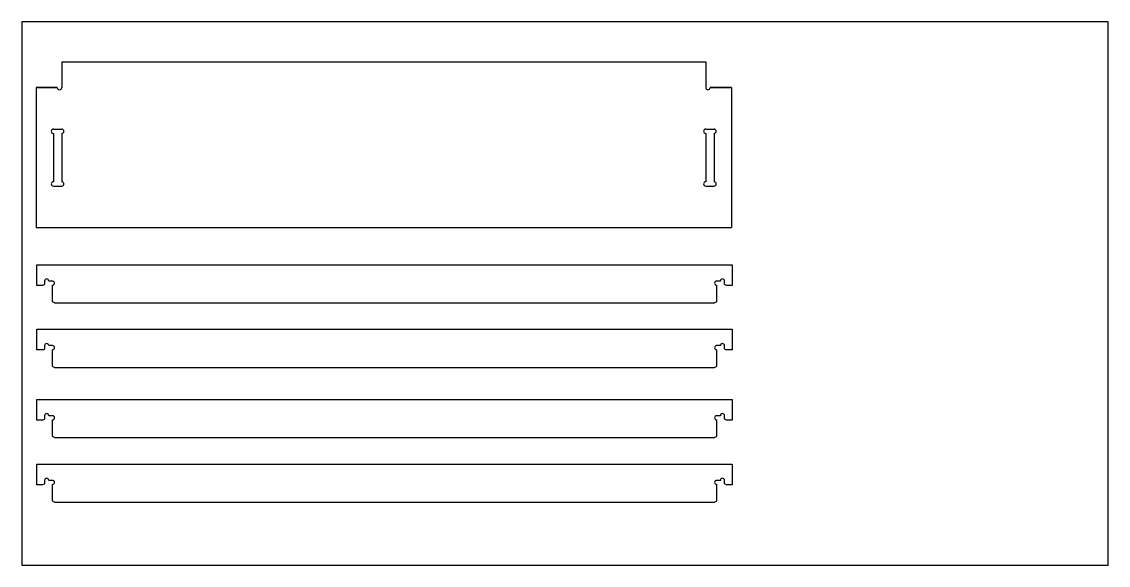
# Model space of a CAD drawing. Header units: millimetres. Extents: x 0 to 2500, y 0 to 1250.
import ezdxf

# ---------------------------------------------------------------- set-up
doc = ezdxf.new("R2010")
doc.units = ezdxf.units.MM
doc.header["$LTSCALE"] = 508
doc.header["$MEASUREMENT"] = 0
for name, color, linetype in [('0_BOARD_18mm_birch ply', 7, 'Continuous'), ('1_9.53mmTool_18mmDeep_Outside', 35, 'Continuous'), ('2_9.53mmTool_18mmDeep_Inside', 21, 'Continuous')]:
    doc.layers.add(name, color=color, linetype=linetype)

# ---------------------------------------------------------------- blocks, each defined once
blk = doc.blocks.new('traverso')
at = {"layer": '1_9.53mmTool_18mmDeep_Outside'}
for p, q in [((76.3, 1550), (1676.3, 1550)), ((116.8, 1462.5), (1635.8, 1462.5))]:
    blk.add_line(p, q, dxfattribs=at)
at = {"layer": '1_9.53mmTool_18mmDeep_Outside', "flags": 128}
for points in [[(116.8, 1462.5, -0.414214), (112.3, 1467), (112.3, 1503, 1), (112.3, 1512.5), (103.6, 1512.5, 1), (94.1, 1512.5), (94.1, 1507, -0.414214), (89.6, 1502.5), (76.3, 1502.5), (76.3, 1550)], [(1676.3, 1550), (1676.3, 1502.5), (1663, 1502.5, -0.414213), (1658.5, 1507), (1658.5, 1512.5, 1), (1649, 1512.5), (1640.3, 1512.5, 1), (1640.3, 1503), (1640.3, 1467, -0.414214), (1635.8, 1462.5)]]:
    blk.add_lwpolyline(points, format="xyb", dxfattribs=at)

msp = doc.modelspace()

# ---------------------------------------------------------------- linework, layer by layer
at = {"layer": '0_BOARD_18mm_birch ply', "flags": 128}
msp.add_lwpolyline([(0, 0), (2500, 0), (2500, 1250), (0, 1250), (0, 0)], dxfattribs=at)
at = {"layer": '1_9.53mmTool_18mmDeep_Outside'}
for p, q in [((91.9, 1158.1), (1573.9, 1158.1)), ((91.9, 1158.1), (91.9, 1098.6)), ((1573.9, 1158.1), (1573.9, 1098.6)), ((32.9, 1098.6), (81.9, 1098.6)), ((81.9, 1098.6), (32.9, 1098.6)), ((1632.9, 1098.6), (1583.9, 1098.6)), ((1583.9, 1098.6), (1632.9, 1098.6)), ((32.9, 776.6), (1632.9, 776.6))]:
    msp.add_line(p, q, dxfattribs=at)
at = {"layer": '1_9.53mmTool_18mmDeep_Outside', "flags": 128}
for points in [[(32.9, 1098.6), (32.9, 776.6)], [(1632.9, 1098.6), (1632.9, 776.6)]]:
    msp.add_lwpolyline(points, dxfattribs=at)
at = {"layer": '1_9.53mmTool_18mmDeep_Outside'}
for centre in [(86.9, 1098.6), (1578.9, 1098.6)]:
    msp.add_arc(centre, 5, 180, 0, dxfattribs=at)
at = {"layer": '2_9.53mmTool_18mmDeep_Inside'}
for p, q in [((72.9, 993.1), (72.9, 882)), ((91.9, 993.1), (91.9, 882)), ((1573.9, 993.1), (1573.9, 882)), ((1592.9, 993.1), (1592.9, 882)), ((72.9, 872), (91.9, 872)), ((1573.9, 872), (1592.9, 872))]:
    msp.add_line(p, q, dxfattribs=at)
at = {"layer": '2_9.53mmTool_18mmDeep_Inside', "flags": 128}
for points in [[(72.9, 1003.1), (91.9, 1003.1, -0.000002), (91.9, 1003.1, -0.000002)], [(1573.9, 1003.1), (1592.9, 1003.1, -0.000002), (1592.9, 1003.1, -0.000002)]]:
    msp.add_lwpolyline(points, format="xyb", dxfattribs=at)
at = {"layer": '2_9.53mmTool_18mmDeep_Inside'}
for centre, start, end in [((72.9, 998.1), 90, 270), ((91.9, 998.1), 270, 90), ((1573.9, 998.1), 90, 270), ((1592.9, 998.1), 270, 90), ((72.9, 877), 90, 270), ((91.9, 877), 270, 90), ((1573.9, 877), 90, 270), ((1592.9, 877), 270, 90)]:
    msp.add_arc(centre, 5, start, end, dxfattribs=at)

# ---------------------------------------------------------------- block references
at = {"layer": '1_9.53mmTool_18mmDeep_Outside'}
for p in [(-41.5, -858.9), (-41.5, -1007.4), (-41.5, -1168.6), (-41.5, -1317.2)]:
    msp.add_blockref('traverso', p, dxfattribs=at)

doc.saveas('drawing.dxf')
